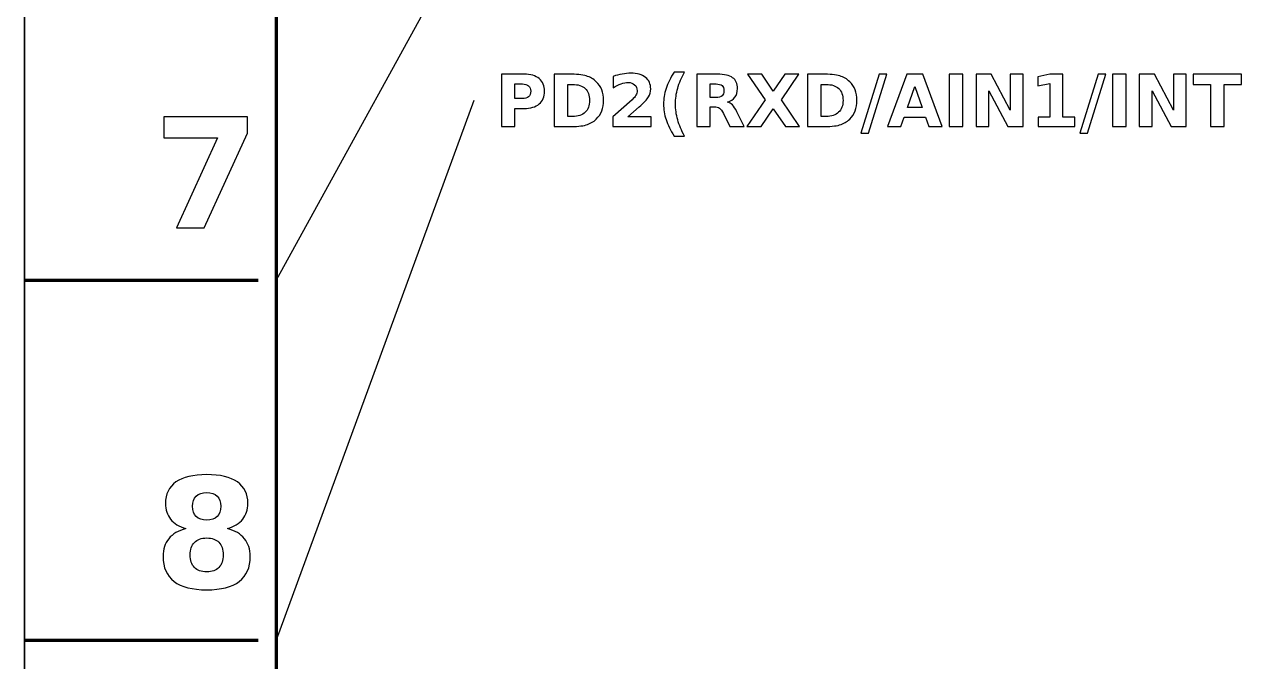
# Model space of a CAD drawing. Header units: centimetres. Extents: x -16.5 to -4.5, y -20.9 to -8.8.
# Drawn here: x -16.5 to -13.107, y -18.41 to -16.639 of the extents above; entities that cross this region are included whole.
import ezdxf

# ---------------------------------------------------------------- set-up
doc = ezdxf.new("R2010")
doc.units = ezdxf.units.CM
doc.header["$MEASUREMENT"] = 0
doc.layers.add('Layer 1', color=7, linetype='Continuous')

msp = doc.modelspace()

# ---------------------------------------------------------------- linework, layer by layer
at = {"layer": 'Layer 1', "color": 7, "lineweight": 35}
msp.add_open_spline([(-16.5, -8.85), (-16.5, -8.85), (-4.5, -8.85), (-4.5, -8.85), (-4.5, -8.85), (-4.5, -8.85), (-4.5, -20.85), (-4.5, -20.85), (-4.5, -20.85), (-4.5, -20.85), (-16.5, -20.85), (-16.5, -20.85), (-16.5, -20.85), (-16.5, -20.85), (-16.5, -8.85), (-16.5, -8.85)], degree=3, knots=[0, 0, 0, 0, 0.25, 0.25, 0.25, 0.25, 0.5, 0.5, 0.5, 0.5, 0.75, 0.75, 0.75, 0.75, 1, 1, 1, 1], dxfattribs=at)
at = {"layer": 'Layer 1', "color": 250, "lineweight": 100}
msp.add_open_spline([(-15.8, -9.55), (-15.8, -9.55), (-5.2, -9.55), (-5.2, -9.55), (-5.2, -9.55), (-5.2, -9.55), (-5.2, -20.15), (-5.2, -20.15), (-5.2, -20.15), (-5.2, -20.15), (-15.8, -20.15), (-15.8, -20.15), (-15.8, -20.15), (-15.8, -20.15), (-15.8, -9.55), (-15.8, -9.55)], degree=3, knots=[0, 0, 0, 0, 0.25, 0.25, 0.25, 0.25, 0.5, 0.5, 0.5, 0.5, 0.75, 0.75, 0.75, 0.75, 1, 1, 1, 1], dxfattribs=at)
at = {"layer": 'Layer 1', "color": 250, "lineweight": 25}
for points in [[(-15.25, -16.34999), (-15.25, -16.34999), (-15.80001, -17.35001), (-15.80001, -17.35001)], [(-15.25, -16.84999), (-15.25, -16.84999), (-15.80001, -18.35001), (-15.80001, -18.35001)]]:
    msp.add_open_spline(points, degree=3, dxfattribs=at)
at = {"layer": 'Layer 1', "color": 250}
for points, knots in [([(-15.17348, -16.777), (-15.17348, -16.777), (-15.11108, -16.777), (-15.11108, -16.777), (-15.11108, -16.777), (-15.09252, -16.777), (-15.07828, -16.78113), (-15.06835, -16.78937), (-15.06835, -16.78937), (-15.05842, -16.7976), (-15.05345, -16.80933), (-15.05345, -16.82457), (-15.05345, -16.82457), (-15.05345, -16.83983), (-15.05842, -16.8516), (-15.06835, -16.85983), (-15.06835, -16.85983), (-15.07828, -16.86807), (-15.09252, -16.8722), (-15.11108, -16.8722), (-15.11108, -16.8722), (-15.11108, -16.8722), (-15.13588, -16.8722), (-15.13588, -16.8722), (-15.13588, -16.8722), (-15.13588, -16.8722), (-15.13588, -16.9228), (-15.13588, -16.9228), (-15.13588, -16.9228), (-15.13588, -16.9228), (-15.17348, -16.9228), (-15.17348, -16.9228), (-15.17348, -16.9228), (-15.17348, -16.9228), (-15.17348, -16.777), (-15.17348, -16.777)], [0, 0, 0, 0, 0.1111111, 0.1111111, 0.1111111, 0.1111111, 0.2222222, 0.2222222, 0.2222222, 0.2222222, 0.3333333, 0.3333333, 0.3333333, 0.3333333, 0.4444444, 0.4444444, 0.4444444, 0.4444444, 0.5555556, 0.5555556, 0.5555556, 0.5555556, 0.6666667, 0.6666667, 0.6666667, 0.6666667, 0.7777778, 0.7777778, 0.7777778, 0.7777778, 0.8888889, 0.8888889, 0.8888889, 0.8888889, 1, 1, 1, 1]), ([(-15.02691, -16.777), (-15.02691, -16.777), (-14.98725, -16.777), (-14.98725, -16.777), (-14.98725, -16.777), (-14.96511, -16.777), (-14.94865, -16.77857), (-14.93781, -16.78173), (-14.93781, -16.78173), (-14.92698, -16.7849), (-14.91768, -16.79023), (-14.90991, -16.7978), (-14.90991, -16.7978), (-14.90308, -16.80437), (-14.89801, -16.81197), (-14.89468, -16.82057), (-14.89468, -16.82057), (-14.89138, -16.82913), (-14.88971, -16.83887), (-14.88971, -16.84977), (-14.88971, -16.84977), (-14.88971, -16.86077), (-14.89138, -16.87057), (-14.89468, -16.8792), (-14.89468, -16.8792), (-14.89801, -16.88783), (-14.90308, -16.89543), (-14.90991, -16.902), (-14.90991, -16.902), (-14.91775, -16.90957), (-14.92711, -16.9149), (-14.93805, -16.91807), (-14.93805, -16.91807), (-14.94898, -16.92123), (-14.96538, -16.9228), (-14.98725, -16.9228), (-14.98725, -16.9228), (-14.98725, -16.9228), (-15.02691, -16.9228), (-15.02691, -16.9228), (-15.02691, -16.9228), (-15.02691, -16.9228), (-15.02691, -16.777), (-15.02691, -16.777)], [0, 0, 0, 0, 0.0909091, 0.0909091, 0.0909091, 0.0909091, 0.1818182, 0.1818182, 0.1818182, 0.1818182, 0.2727273, 0.2727273, 0.2727273, 0.2727273, 0.3636364, 0.3636364, 0.3636364, 0.3636364, 0.4545455, 0.4545455, 0.4545455, 0.4545455, 0.5454545, 0.5454545, 0.5454545, 0.5454545, 0.6363636, 0.6363636, 0.6363636, 0.6363636, 0.7272727, 0.7272727, 0.7272727, 0.7272727, 0.8181818, 0.8181818, 0.8181818, 0.8181818, 0.9090909, 0.9090909, 0.9090909, 0.9090909, 1, 1, 1, 1]), ([(-14.82165, -16.89517), (-14.82165, -16.89517), (-14.75748, -16.89517), (-14.75748, -16.89517), (-14.75748, -16.89517), (-14.75748, -16.89517), (-14.75748, -16.9228), (-14.75748, -16.9228), (-14.75748, -16.9228), (-14.75748, -16.9228), (-14.86345, -16.9228), (-14.86345, -16.9228), (-14.86345, -16.9228), (-14.86345, -16.9228), (-14.86345, -16.89517), (-14.86345, -16.89517), (-14.86345, -16.89517), (-14.86345, -16.89517), (-14.81021, -16.8482), (-14.81021, -16.8482), (-14.81021, -16.8482), (-14.80545, -16.8439), (-14.80195, -16.8397), (-14.79968, -16.8356), (-14.79968, -16.8356), (-14.79738, -16.8315), (-14.79625, -16.82723), (-14.79625, -16.8228), (-14.79625, -16.8228), (-14.79625, -16.81597), (-14.79855, -16.81047), (-14.80315, -16.8063), (-14.80315, -16.8063), (-14.80771, -16.80213), (-14.81381, -16.80007), (-14.82145, -16.80007), (-14.82145, -16.80007), (-14.82731, -16.80007), (-14.83371, -16.80133), (-14.84068, -16.80383), (-14.84068, -16.80383), (-14.84765, -16.80633), (-14.85511, -16.81007), (-14.86305, -16.815), (-14.86305, -16.815), (-14.86305, -16.815), (-14.86305, -16.78297), (-14.86305, -16.78297), (-14.86305, -16.78297), (-14.85458, -16.78017), (-14.84621, -16.77803), (-14.83795, -16.77657), (-14.83795, -16.77657), (-14.82968, -16.7751), (-14.82158, -16.77437), (-14.81361, -16.77437), (-14.81361, -16.77437), (-14.79618, -16.77437), (-14.78261, -16.7782), (-14.77295, -16.7859), (-14.77295, -16.7859), (-14.76328, -16.79357), (-14.75845, -16.80427), (-14.75845, -16.81803), (-14.75845, -16.81803), (-14.75845, -16.82597), (-14.76051, -16.83337), (-14.76461, -16.84023), (-14.76461, -16.84023), (-14.76871, -16.8471), (-14.77735, -16.8563), (-14.79048, -16.86783), (-14.79048, -16.86783), (-14.79048, -16.86783), (-14.82165, -16.89517), (-14.82165, -16.89517)], [0, 0, 0, 0, 0.0526316, 0.0526316, 0.0526316, 0.0526316, 0.1052632, 0.1052632, 0.1052632, 0.1052632, 0.1578947, 0.1578947, 0.1578947, 0.1578947, 0.2105263, 0.2105263, 0.2105263, 0.2105263, 0.2631579, 0.2631579, 0.2631579, 0.2631579, 0.3157895, 0.3157895, 0.3157895, 0.3157895, 0.3684211, 0.3684211, 0.3684211, 0.3684211, 0.4210526, 0.4210526, 0.4210526, 0.4210526, 0.4736842, 0.4736842, 0.4736842, 0.4736842, 0.5263158, 0.5263158, 0.5263158, 0.5263158, 0.5789474, 0.5789474, 0.5789474, 0.5789474, 0.6315789, 0.6315789, 0.6315789, 0.6315789, 0.6842105, 0.6842105, 0.6842105, 0.6842105, 0.7368421, 0.7368421, 0.7368421, 0.7368421, 0.7894737, 0.7894737, 0.7894737, 0.7894737, 0.8421053, 0.8421053, 0.8421053, 0.8421053, 0.8947368, 0.8947368, 0.8947368, 0.8947368, 0.9473684, 0.9473684, 0.9473684, 0.9473684, 1, 1, 1, 1]), ([(-14.66471, -16.94917), (-14.66471, -16.94917), (-14.69371, -16.94917), (-14.69371, -16.94917), (-14.69371, -16.94917), (-14.70368, -16.9331), (-14.71104, -16.9178), (-14.71578, -16.9033), (-14.71578, -16.9033), (-14.72054, -16.88883), (-14.72291, -16.87447), (-14.72291, -16.8602), (-14.72291, -16.8602), (-14.72291, -16.84593), (-14.72051, -16.8315), (-14.71574, -16.8169), (-14.71574, -16.8169), (-14.71094, -16.80227), (-14.70361, -16.787), (-14.69371, -16.77103), (-14.69371, -16.77103), (-14.69371, -16.77103), (-14.66471, -16.77103), (-14.66471, -16.77103), (-14.66471, -16.77103), (-14.67304, -16.78647), (-14.67928, -16.80157), (-14.68344, -16.8163), (-14.68344, -16.8163), (-14.68761, -16.83103), (-14.68971, -16.8456), (-14.68971, -16.86), (-14.68971, -16.86), (-14.68971, -16.8744), (-14.68764, -16.88897), (-14.68351, -16.90377), (-14.68351, -16.90377), (-14.67938, -16.91853), (-14.67311, -16.93367), (-14.66471, -16.94917)], [0, 0, 0, 0, 0.1, 0.1, 0.1, 0.1, 0.2, 0.2, 0.2, 0.2, 0.3, 0.3, 0.3, 0.3, 0.4, 0.4, 0.4, 0.4, 0.5, 0.5, 0.5, 0.5, 0.6, 0.6, 0.6, 0.6, 0.7, 0.7, 0.7, 0.7, 0.8, 0.8, 0.8, 0.8, 0.9, 0.9, 0.9, 0.9, 1, 1, 1, 1]), ([(-14.59274, -16.86763), (-14.59274, -16.86763), (-14.59274, -16.9228), (-14.59274, -16.9228), (-14.59274, -16.9228), (-14.59274, -16.9228), (-14.63034, -16.9228), (-14.63034, -16.9228), (-14.63034, -16.9228), (-14.63034, -16.9228), (-14.63034, -16.777), (-14.63034, -16.777), (-14.63034, -16.777), (-14.63034, -16.777), (-14.57291, -16.777), (-14.57291, -16.777), (-14.57291, -16.777), (-14.55371, -16.777), (-14.53961, -16.78023), (-14.53068, -16.78667), (-14.53068, -16.78667), (-14.52171, -16.7931), (-14.51724, -16.8033), (-14.51724, -16.81723), (-14.51724, -16.81723), (-14.51724, -16.82687), (-14.51958, -16.8348), (-14.52421, -16.84097), (-14.52421, -16.84097), (-14.52888, -16.84717), (-14.53591, -16.85173), (-14.54528, -16.85463), (-14.54528, -16.85463), (-14.54014, -16.85583), (-14.53551, -16.85847), (-14.53144, -16.8626), (-14.53144, -16.8626), (-14.52738, -16.86673), (-14.52328, -16.873), (-14.51911, -16.8814), (-14.51911, -16.8814), (-14.51911, -16.8814), (-14.49868, -16.9228), (-14.49868, -16.9228), (-14.49868, -16.9228), (-14.49868, -16.9228), (-14.53874, -16.9228), (-14.53874, -16.9228), (-14.53874, -16.9228), (-14.53874, -16.9228), (-14.55651, -16.88657), (-14.55651, -16.88657), (-14.55651, -16.88657), (-14.56008, -16.8793), (-14.56371, -16.8743), (-14.56741, -16.87163), (-14.56741, -16.87163), (-14.57108, -16.86897), (-14.57598, -16.86763), (-14.58211, -16.86763), (-14.58211, -16.86763), (-14.58211, -16.86763), (-14.59274, -16.86763), (-14.59274, -16.86763)], [0, 0, 0, 0, 0.0625, 0.0625, 0.0625, 0.0625, 0.125, 0.125, 0.125, 0.125, 0.1875, 0.1875, 0.1875, 0.1875, 0.25, 0.25, 0.25, 0.25, 0.3125, 0.3125, 0.3125, 0.3125, 0.375, 0.375, 0.375, 0.375, 0.4375, 0.4375, 0.4375, 0.4375, 0.5, 0.5, 0.5, 0.5, 0.5625, 0.5625, 0.5625, 0.5625, 0.625, 0.625, 0.625, 0.625, 0.6875, 0.6875, 0.6875, 0.6875, 0.75, 0.75, 0.75, 0.75, 0.8125, 0.8125, 0.8125, 0.8125, 0.875, 0.875, 0.875, 0.875, 0.9375, 0.9375, 0.9375, 0.9375, 1, 1, 1, 1]), ([(-14.39511, -16.8484), (-14.39511, -16.8484), (-14.34451, -16.9228), (-14.34451, -16.9228), (-14.34451, -16.9228), (-14.34451, -16.9228), (-14.38368, -16.9228), (-14.38368, -16.9228), (-14.38368, -16.9228), (-14.38368, -16.9228), (-14.41774, -16.873), (-14.41774, -16.873), (-14.41774, -16.873), (-14.41774, -16.873), (-14.45154, -16.9228), (-14.45154, -16.9228), (-14.45154, -16.9228), (-14.45154, -16.9228), (-14.49091, -16.9228), (-14.49091, -16.9228), (-14.49091, -16.9228), (-14.49091, -16.9228), (-14.44031, -16.8484), (-14.44031, -16.8484), (-14.44031, -16.8484), (-14.44031, -16.8484), (-14.48894, -16.777), (-14.48894, -16.777), (-14.48894, -16.777), (-14.48894, -16.777), (-14.44968, -16.777), (-14.44968, -16.777), (-14.44968, -16.777), (-14.44968, -16.777), (-14.41774, -16.82397), (-14.41774, -16.82397), (-14.41774, -16.82397), (-14.41774, -16.82397), (-14.38591, -16.777), (-14.38591, -16.777), (-14.38591, -16.777), (-14.38591, -16.777), (-14.34648, -16.777), (-14.34648, -16.777), (-14.34648, -16.777), (-14.34648, -16.777), (-14.39511, -16.8484), (-14.39511, -16.8484)], [0, 0, 0, 0, 0.0833333, 0.0833333, 0.0833333, 0.0833333, 0.1666667, 0.1666667, 0.1666667, 0.1666667, 0.25, 0.25, 0.25, 0.25, 0.3333333, 0.3333333, 0.3333333, 0.3333333, 0.4166667, 0.4166667, 0.4166667, 0.4166667, 0.5, 0.5, 0.5, 0.5, 0.5833333, 0.5833333, 0.5833333, 0.5833333, 0.6666667, 0.6666667, 0.6666667, 0.6666667, 0.75, 0.75, 0.75, 0.75, 0.8333333, 0.8333333, 0.8333333, 0.8333333, 0.9166667, 0.9166667, 0.9166667, 0.9166667, 1, 1, 1, 1]), ([(-14.32214, -16.777), (-14.32214, -16.777), (-14.28248, -16.777), (-14.28248, -16.777), (-14.28248, -16.777), (-14.26034, -16.777), (-14.24388, -16.77857), (-14.23304, -16.78173), (-14.23304, -16.78173), (-14.22221, -16.7849), (-14.21291, -16.79023), (-14.20514, -16.7978), (-14.20514, -16.7978), (-14.19831, -16.80437), (-14.19324, -16.81197), (-14.18991, -16.82057), (-14.18991, -16.82057), (-14.18661, -16.82913), (-14.18494, -16.83887), (-14.18494, -16.84977), (-14.18494, -16.84977), (-14.18494, -16.86077), (-14.18661, -16.87057), (-14.18991, -16.8792), (-14.18991, -16.8792), (-14.19324, -16.88783), (-14.19831, -16.89543), (-14.20514, -16.902), (-14.20514, -16.902), (-14.21298, -16.90957), (-14.22234, -16.9149), (-14.23328, -16.91807), (-14.23328, -16.91807), (-14.24421, -16.92123), (-14.26061, -16.9228), (-14.28248, -16.9228), (-14.28248, -16.9228), (-14.28248, -16.9228), (-14.32214, -16.9228), (-14.32214, -16.9228), (-14.32214, -16.9228), (-14.32214, -16.9228), (-14.32214, -16.777), (-14.32214, -16.777)], [0, 0, 0, 0, 0.0909091, 0.0909091, 0.0909091, 0.0909091, 0.1818182, 0.1818182, 0.1818182, 0.1818182, 0.2727273, 0.2727273, 0.2727273, 0.2727273, 0.3636364, 0.3636364, 0.3636364, 0.3636364, 0.4545455, 0.4545455, 0.4545455, 0.4545455, 0.5454545, 0.5454545, 0.5454545, 0.5454545, 0.6363636, 0.6363636, 0.6363636, 0.6363636, 0.7272727, 0.7272727, 0.7272727, 0.7272727, 0.8181818, 0.8181818, 0.8181818, 0.8181818, 0.9090909, 0.9090909, 0.9090909, 0.9090909, 1, 1, 1, 1]), ([(-14.12314, -16.777), (-14.12314, -16.777), (-14.10148, -16.777), (-14.10148, -16.777), (-14.10148, -16.777), (-14.10148, -16.777), (-14.15294, -16.94137), (-14.15294, -16.94137), (-14.15294, -16.94137), (-14.15294, -16.94137), (-14.17451, -16.94137), (-14.17451, -16.94137), (-14.17451, -16.94137), (-14.17451, -16.94137), (-14.12314, -16.777), (-14.12314, -16.777)], [0, 0, 0, 0, 0.25, 0.25, 0.25, 0.25, 0.5, 0.5, 0.5, 0.5, 0.75, 0.75, 0.75, 0.75, 1, 1, 1, 1]), ([(-13.99465, -16.89627), (-13.99465, -16.89627), (-14.05345, -16.89627), (-14.05345, -16.89627), (-14.05345, -16.89627), (-14.05345, -16.89627), (-14.06271, -16.9228), (-14.06271, -16.9228), (-14.06271, -16.9228), (-14.06271, -16.9228), (-14.10051, -16.9228), (-14.10051, -16.9228), (-14.10051, -16.9228), (-14.10051, -16.9228), (-14.04651, -16.777), (-14.04651, -16.777), (-14.04651, -16.777), (-14.04651, -16.777), (-14.00168, -16.777), (-14.00168, -16.777), (-14.00168, -16.777), (-14.00168, -16.777), (-13.94768, -16.9228), (-13.94768, -16.9228), (-13.94768, -16.9228), (-13.94768, -16.9228), (-13.98548, -16.9228), (-13.98548, -16.9228), (-13.98548, -16.9228), (-13.98548, -16.9228), (-13.99465, -16.89627), (-13.99465, -16.89627)], [0, 0, 0, 0, 0.125, 0.125, 0.125, 0.125, 0.25, 0.25, 0.25, 0.25, 0.375, 0.375, 0.375, 0.375, 0.5, 0.5, 0.5, 0.5, 0.625, 0.625, 0.625, 0.625, 0.75, 0.75, 0.75, 0.75, 0.875, 0.875, 0.875, 0.875, 1, 1, 1, 1]), ([(-13.92831, -16.777), (-13.92831, -16.777), (-13.89071, -16.777), (-13.89071, -16.777), (-13.89071, -16.777), (-13.89071, -16.777), (-13.89071, -16.9228), (-13.89071, -16.9228), (-13.89071, -16.9228), (-13.89071, -16.9228), (-13.92831, -16.9228), (-13.92831, -16.9228), (-13.92831, -16.9228), (-13.92831, -16.9228), (-13.92831, -16.777), (-13.92831, -16.777)], [0, 0, 0, 0, 0.25, 0.25, 0.25, 0.25, 0.5, 0.5, 0.5, 0.5, 0.75, 0.75, 0.75, 0.75, 1, 1, 1, 1]), ([(-13.85391, -16.777), (-13.85391, -16.777), (-13.81191, -16.777), (-13.81191, -16.777), (-13.81191, -16.777), (-13.81191, -16.777), (-13.75888, -16.877), (-13.75888, -16.877), (-13.75888, -16.877), (-13.75888, -16.877), (-13.75888, -16.777), (-13.75888, -16.777), (-13.75888, -16.777), (-13.75888, -16.777), (-13.72325, -16.777), (-13.72325, -16.777), (-13.72325, -16.777), (-13.72325, -16.777), (-13.72325, -16.9228), (-13.72325, -16.9228), (-13.72325, -16.9228), (-13.72325, -16.9228), (-13.76525, -16.9228), (-13.76525, -16.9228), (-13.76525, -16.9228), (-13.76525, -16.9228), (-13.81828, -16.8228), (-13.81828, -16.8228), (-13.81828, -16.8228), (-13.81828, -16.8228), (-13.81828, -16.9228), (-13.81828, -16.9228), (-13.81828, -16.9228), (-13.81828, -16.9228), (-13.85391, -16.9228), (-13.85391, -16.9228), (-13.85391, -16.9228), (-13.85391, -16.9228), (-13.85391, -16.777), (-13.85391, -16.777)], [0, 0, 0, 0, 0.1, 0.1, 0.1, 0.1, 0.2, 0.2, 0.2, 0.2, 0.3, 0.3, 0.3, 0.3, 0.4, 0.4, 0.4, 0.4, 0.5, 0.5, 0.5, 0.5, 0.6, 0.6, 0.6, 0.6, 0.7, 0.7, 0.7, 0.7, 0.8, 0.8, 0.8, 0.8, 0.9, 0.9, 0.9, 0.9, 1, 1, 1, 1]), ([(-13.68148, -16.89683), (-13.68148, -16.89683), (-13.64828, -16.89683), (-13.64828, -16.89683), (-13.64828, -16.89683), (-13.64828, -16.89683), (-13.64828, -16.8026), (-13.64828, -16.8026), (-13.64828, -16.8026), (-13.64828, -16.8026), (-13.68234, -16.80963), (-13.68234, -16.80963), (-13.68234, -16.80963), (-13.68234, -16.80963), (-13.68234, -16.78403), (-13.68234, -16.78403), (-13.68234, -16.78403), (-13.68234, -16.78403), (-13.64848, -16.777), (-13.64848, -16.777), (-13.64848, -16.777), (-13.64848, -16.777), (-13.61274, -16.777), (-13.61274, -16.777), (-13.61274, -16.777), (-13.61274, -16.777), (-13.61274, -16.89683), (-13.61274, -16.89683), (-13.61274, -16.89683), (-13.61274, -16.89683), (-13.57954, -16.89683), (-13.57954, -16.89683), (-13.57954, -16.89683), (-13.57954, -16.89683), (-13.57954, -16.9228), (-13.57954, -16.9228), (-13.57954, -16.9228), (-13.57954, -16.9228), (-13.68148, -16.9228), (-13.68148, -16.9228), (-13.68148, -16.9228), (-13.68148, -16.9228), (-13.68148, -16.89683), (-13.68148, -16.89683)], [0, 0, 0, 0, 0.0909091, 0.0909091, 0.0909091, 0.0909091, 0.1818182, 0.1818182, 0.1818182, 0.1818182, 0.2727273, 0.2727273, 0.2727273, 0.2727273, 0.3636364, 0.3636364, 0.3636364, 0.3636364, 0.4545455, 0.4545455, 0.4545455, 0.4545455, 0.5454545, 0.5454545, 0.5454545, 0.5454545, 0.6363636, 0.6363636, 0.6363636, 0.6363636, 0.7272727, 0.7272727, 0.7272727, 0.7272727, 0.8181818, 0.8181818, 0.8181818, 0.8181818, 0.9090909, 0.9090909, 0.9090909, 0.9090909, 1, 1, 1, 1]), ([(-13.51437, -16.777), (-13.51437, -16.777), (-13.49271, -16.777), (-13.49271, -16.777), (-13.49271, -16.777), (-13.49271, -16.777), (-13.54417, -16.94137), (-13.54417, -16.94137), (-13.54417, -16.94137), (-13.54417, -16.94137), (-13.56574, -16.94137), (-13.56574, -16.94137), (-13.56574, -16.94137), (-13.56574, -16.94137), (-13.51437, -16.777), (-13.51437, -16.777)], [0, 0, 0, 0, 0.25, 0.25, 0.25, 0.25, 0.5, 0.5, 0.5, 0.5, 0.75, 0.75, 0.75, 0.75, 1, 1, 1, 1]), ([(-13.47434, -16.777), (-13.47434, -16.777), (-13.43674, -16.777), (-13.43674, -16.777), (-13.43674, -16.777), (-13.43674, -16.777), (-13.43674, -16.9228), (-13.43674, -16.9228), (-13.43674, -16.9228), (-13.43674, -16.9228), (-13.47434, -16.9228), (-13.47434, -16.9228), (-13.47434, -16.9228), (-13.47434, -16.9228), (-13.47434, -16.777), (-13.47434, -16.777)], [0, 0, 0, 0, 0.25, 0.25, 0.25, 0.25, 0.5, 0.5, 0.5, 0.5, 0.75, 0.75, 0.75, 0.75, 1, 1, 1, 1]), ([(-13.39994, -16.777), (-13.39994, -16.777), (-13.35794, -16.777), (-13.35794, -16.777), (-13.35794, -16.777), (-13.35794, -16.777), (-13.30491, -16.877), (-13.30491, -16.877), (-13.30491, -16.877), (-13.30491, -16.877), (-13.30491, -16.777), (-13.30491, -16.777), (-13.30491, -16.777), (-13.30491, -16.777), (-13.26928, -16.777), (-13.26928, -16.777), (-13.26928, -16.777), (-13.26928, -16.777), (-13.26928, -16.9228), (-13.26928, -16.9228), (-13.26928, -16.9228), (-13.26928, -16.9228), (-13.31128, -16.9228), (-13.31128, -16.9228), (-13.31128, -16.9228), (-13.31128, -16.9228), (-13.36431, -16.8228), (-13.36431, -16.8228), (-13.36431, -16.8228), (-13.36431, -16.8228), (-13.36431, -16.9228), (-13.36431, -16.9228), (-13.36431, -16.9228), (-13.36431, -16.9228), (-13.39994, -16.9228), (-13.39994, -16.9228), (-13.39994, -16.9228), (-13.39994, -16.9228), (-13.39994, -16.777), (-13.39994, -16.777)], [0, 0, 0, 0, 0.1, 0.1, 0.1, 0.1, 0.2, 0.2, 0.2, 0.2, 0.3, 0.3, 0.3, 0.3, 0.4, 0.4, 0.4, 0.4, 0.5, 0.5, 0.5, 0.5, 0.6, 0.6, 0.6, 0.6, 0.7, 0.7, 0.7, 0.7, 0.8, 0.8, 0.8, 0.8, 0.9, 0.9, 0.9, 0.9, 1, 1, 1, 1]), ([(-13.24997, -16.777), (-13.24997, -16.777), (-13.11561, -16.777), (-13.11561, -16.777), (-13.11561, -16.777), (-13.11561, -16.777), (-13.11561, -16.80543), (-13.11561, -16.80543), (-13.11561, -16.80543), (-13.11561, -16.80543), (-13.16394, -16.80543), (-13.16394, -16.80543), (-13.16394, -16.80543), (-13.16394, -16.80543), (-13.16394, -16.9228), (-13.16394, -16.9228), (-13.16394, -16.9228), (-13.16394, -16.9228), (-13.20154, -16.9228), (-13.20154, -16.9228), (-13.20154, -16.9228), (-13.20154, -16.9228), (-13.20154, -16.80543), (-13.20154, -16.80543), (-13.20154, -16.80543), (-13.20154, -16.80543), (-13.24997, -16.80543), (-13.24997, -16.80543), (-13.24997, -16.80543), (-13.24997, -16.80543), (-13.24997, -16.777), (-13.24997, -16.777)], [0, 0, 0, 0, 0.125, 0.125, 0.125, 0.125, 0.25, 0.25, 0.25, 0.25, 0.375, 0.375, 0.375, 0.375, 0.5, 0.5, 0.5, 0.5, 0.625, 0.625, 0.625, 0.625, 0.75, 0.75, 0.75, 0.75, 0.875, 0.875, 0.875, 0.875, 1, 1, 1, 1]), ([(-15.13588, -16.80423), (-15.13588, -16.80423), (-15.13588, -16.84497), (-15.13588, -16.84497), (-15.13588, -16.84497), (-15.13588, -16.84497), (-15.11508, -16.84497), (-15.11508, -16.84497), (-15.11508, -16.84497), (-15.10778, -16.84497), (-15.10215, -16.8432), (-15.09818, -16.83963), (-15.09818, -16.83963), (-15.09422, -16.8361), (-15.09222, -16.83107), (-15.09222, -16.82457), (-15.09222, -16.82457), (-15.09222, -16.81803), (-15.09422, -16.81303), (-15.09818, -16.8095), (-15.09818, -16.8095), (-15.10215, -16.806), (-15.10778, -16.80423), (-15.11508, -16.80423), (-15.11508, -16.80423), (-15.11508, -16.80423), (-15.13588, -16.80423), (-15.13588, -16.80423)], [0, 0, 0, 0, 0.1428571, 0.1428571, 0.1428571, 0.1428571, 0.2857143, 0.2857143, 0.2857143, 0.2857143, 0.4285714, 0.4285714, 0.4285714, 0.4285714, 0.5714286, 0.5714286, 0.5714286, 0.5714286, 0.7142857, 0.7142857, 0.7142857, 0.7142857, 0.8571429, 0.8571429, 0.8571429, 0.8571429, 1, 1, 1, 1]), ([(-14.98931, -16.80543), (-14.98931, -16.80543), (-14.98931, -16.89437), (-14.98931, -16.89437), (-14.98931, -16.89437), (-14.98931, -16.89437), (-14.97585, -16.89437), (-14.97585, -16.89437), (-14.97585, -16.89437), (-14.96048, -16.89437), (-14.94875, -16.89057), (-14.94065, -16.88293), (-14.94065, -16.88293), (-14.93255, -16.87533), (-14.92848, -16.86427), (-14.92848, -16.84977), (-14.92848, -16.84977), (-14.92848, -16.8353), (-14.93251, -16.8243), (-14.94058, -16.81677), (-14.94058, -16.81677), (-14.94865, -16.8092), (-14.96041, -16.80543), (-14.97585, -16.80543), (-14.97585, -16.80543), (-14.97585, -16.80543), (-14.98931, -16.80543), (-14.98931, -16.80543)], [0, 0, 0, 0, 0.1428571, 0.1428571, 0.1428571, 0.1428571, 0.2857143, 0.2857143, 0.2857143, 0.2857143, 0.4285714, 0.4285714, 0.4285714, 0.4285714, 0.5714286, 0.5714286, 0.5714286, 0.5714286, 0.7142857, 0.7142857, 0.7142857, 0.7142857, 0.8571429, 0.8571429, 0.8571429, 0.8571429, 1, 1, 1, 1]), ([(-14.57691, -16.84167), (-14.56904, -16.84167), (-14.56338, -16.8402), (-14.55998, -16.83727), (-14.55998, -16.83727), (-14.55654, -16.83433), (-14.55484, -16.8295), (-14.55484, -16.8228), (-14.55484, -16.8228), (-14.55484, -16.81617), (-14.55654, -16.8114), (-14.55998, -16.80853), (-14.55998, -16.80853), (-14.56338, -16.80567), (-14.56904, -16.80423), (-14.57691, -16.80423), (-14.57691, -16.80423), (-14.57691, -16.80423), (-14.59274, -16.80423), (-14.59274, -16.80423), (-14.59274, -16.80423), (-14.59274, -16.80423), (-14.59274, -16.84167), (-14.59274, -16.84167), (-14.59274, -16.84167), (-14.59274, -16.84167), (-14.57691, -16.84167), (-14.57691, -16.84167)], [0, 0, 0, 0, 0.1428571, 0.1428571, 0.1428571, 0.1428571, 0.2857143, 0.2857143, 0.2857143, 0.2857143, 0.4285714, 0.4285714, 0.4285714, 0.4285714, 0.5714286, 0.5714286, 0.5714286, 0.5714286, 0.7142857, 0.7142857, 0.7142857, 0.7142857, 0.8571429, 0.8571429, 0.8571429, 0.8571429, 1, 1, 1, 1]), ([(-14.28454, -16.80543), (-14.28454, -16.80543), (-14.28454, -16.89437), (-14.28454, -16.89437), (-14.28454, -16.89437), (-14.28454, -16.89437), (-14.27108, -16.89437), (-14.27108, -16.89437), (-14.27108, -16.89437), (-14.25571, -16.89437), (-14.24398, -16.89057), (-14.23588, -16.88293), (-14.23588, -16.88293), (-14.22778, -16.87533), (-14.22371, -16.86427), (-14.22371, -16.84977), (-14.22371, -16.84977), (-14.22371, -16.8353), (-14.22774, -16.8243), (-14.23581, -16.81677), (-14.23581, -16.81677), (-14.24388, -16.8092), (-14.25564, -16.80543), (-14.27108, -16.80543), (-14.27108, -16.80543), (-14.27108, -16.80543), (-14.28454, -16.80543), (-14.28454, -16.80543)], [0, 0, 0, 0, 0.1428571, 0.1428571, 0.1428571, 0.1428571, 0.2857143, 0.2857143, 0.2857143, 0.2857143, 0.4285714, 0.4285714, 0.4285714, 0.4285714, 0.5714286, 0.5714286, 0.5714286, 0.5714286, 0.7142857, 0.7142857, 0.7142857, 0.7142857, 0.8571429, 0.8571429, 0.8571429, 0.8571429, 1, 1, 1, 1]), ([(-14.04408, -16.8692), (-14.04408, -16.8692), (-14.00411, -16.8692), (-14.00411, -16.8692), (-14.00411, -16.8692), (-14.00411, -16.8692), (-14.02405, -16.8112), (-14.02405, -16.8112), (-14.02405, -16.8112), (-14.02405, -16.8112), (-14.04408, -16.8692), (-14.04408, -16.8692)], [0, 0, 0, 0, 0.3333333, 0.3333333, 0.3333333, 0.3333333, 0.6666667, 0.6666667, 0.6666667, 0.6666667, 1, 1, 1, 1]), ([(-16.11207, -16.8957), (-16.11207, -16.8957), (-15.87952, -16.8957), (-15.87952, -16.8957), (-15.87952, -16.8957), (-15.87952, -16.8957), (-15.87952, -16.94058), (-15.87952, -16.94058), (-15.87952, -16.94058), (-15.87952, -16.94058), (-15.99981, -17.20431), (-15.99981, -17.20431), (-15.99981, -17.20431), (-15.99981, -17.20431), (-16.07735, -17.20431), (-16.07735, -17.20431), (-16.07735, -17.20431), (-16.07735, -17.20431), (-15.96341, -16.95419), (-15.96341, -16.95419), (-15.96341, -16.95419), (-15.96341, -16.95419), (-16.11207, -16.95419), (-16.11207, -16.95419), (-16.11207, -16.95419), (-16.11207, -16.95419), (-16.11207, -16.8957), (-16.11207, -16.8957)], [0, 0, 0, 0, 0.1428571, 0.1428571, 0.1428571, 0.1428571, 0.2857143, 0.2857143, 0.2857143, 0.2857143, 0.4285714, 0.4285714, 0.4285714, 0.4285714, 0.5714286, 0.5714286, 0.5714286, 0.5714286, 0.7142857, 0.7142857, 0.7142857, 0.7142857, 0.8571429, 0.8571429, 0.8571429, 0.8571429, 1, 1, 1, 1]), ([(-16.05111, -18.03999), (-16.0698, -18.03434), (-16.08392, -18.02566), (-16.09344, -18.01395), (-16.09344, -18.01395), (-16.10297, -18.00224), (-16.10769, -17.98764), (-16.10769, -17.97014), (-16.10769, -17.97014), (-16.10769, -17.9441), (-16.09796, -17.92421), (-16.07855, -17.91059), (-16.07855, -17.91059), (-16.05915, -17.89697), (-16.03058, -17.89013), (-15.99297, -17.89013), (-15.99297, -17.89013), (-15.95565, -17.89013), (-15.92721, -17.8969), (-15.90781, -17.91052), (-15.90781, -17.91052), (-15.88841, -17.92407), (-15.87867, -17.94396), (-15.87867, -17.97014), (-15.87867, -17.97014), (-15.87867, -17.98764), (-15.88347, -18.00224), (-15.89299, -18.01395), (-15.89299, -18.01395), (-15.90259, -18.02566), (-15.91677, -18.03434), (-15.93547, -18.03999), (-15.93547, -18.03999), (-15.91451, -18.04577), (-15.89871, -18.05516), (-15.88806, -18.06821), (-15.88806, -18.06821), (-15.8774, -18.08119), (-15.87204, -18.09763), (-15.87204, -18.11753), (-15.87204, -18.11753), (-15.87204, -18.14808), (-15.8822, -18.17122), (-15.90252, -18.18681), (-15.90252, -18.18681), (-15.92284, -18.20248), (-15.95304, -18.21031), (-15.99297, -18.21031), (-15.99297, -18.21031), (-16.03312, -18.21031), (-16.06338, -18.20248), (-16.08385, -18.18681), (-16.08385, -18.18681), (-16.10431, -18.17122), (-16.11454, -18.14808), (-16.11454, -18.11753), (-16.11454, -18.11753), (-16.11454, -18.09763), (-16.10917, -18.08119), (-16.09852, -18.06821), (-16.09852, -18.06821), (-16.08787, -18.05516), (-16.07206, -18.04577), (-16.05111, -18.03999)], [0, 0, 0, 0, 0.0625, 0.0625, 0.0625, 0.0625, 0.125, 0.125, 0.125, 0.125, 0.1875, 0.1875, 0.1875, 0.1875, 0.25, 0.25, 0.25, 0.25, 0.3125, 0.3125, 0.3125, 0.3125, 0.375, 0.375, 0.375, 0.375, 0.4375, 0.4375, 0.4375, 0.4375, 0.5, 0.5, 0.5, 0.5, 0.5625, 0.5625, 0.5625, 0.5625, 0.625, 0.625, 0.625, 0.625, 0.6875, 0.6875, 0.6875, 0.6875, 0.75, 0.75, 0.75, 0.75, 0.8125, 0.8125, 0.8125, 0.8125, 0.875, 0.875, 0.875, 0.875, 0.9375, 0.9375, 0.9375, 0.9375, 1, 1, 1, 1]), ([(-16.03248, -17.97818), (-16.03248, -17.99046), (-16.02909, -17.99991), (-16.02225, -18.00647), (-16.02225, -18.00647), (-16.01541, -18.01311), (-16.00567, -18.01642), (-15.99297, -18.01642), (-15.99297, -18.01642), (-15.98055, -18.01642), (-15.97096, -18.01311), (-15.96425, -18.00647), (-15.96425, -18.00647), (-15.95748, -17.99991), (-15.95409, -17.99046), (-15.95409, -17.97818), (-15.95409, -17.97818), (-15.95409, -17.9659), (-15.95748, -17.95652), (-15.96425, -17.94996), (-15.96425, -17.94996), (-15.97096, -17.9434), (-15.98055, -17.94015), (-15.99297, -17.94015), (-15.99297, -17.94015), (-16.00567, -17.94015), (-16.01541, -17.94347), (-16.02225, -17.9501), (-16.02225, -17.9501), (-16.02909, -17.95666), (-16.03248, -17.96605), (-16.03248, -17.97818)], [0, 0, 0, 0, 0.125, 0.125, 0.125, 0.125, 0.25, 0.25, 0.25, 0.25, 0.375, 0.375, 0.375, 0.375, 0.5, 0.5, 0.5, 0.5, 0.625, 0.625, 0.625, 0.625, 0.75, 0.75, 0.75, 0.75, 0.875, 0.875, 0.875, 0.875, 1, 1, 1, 1]), ([(-15.99297, -18.06623), (-16.00786, -18.06623), (-16.01936, -18.07033), (-16.02733, -18.07844), (-16.02733, -18.07844), (-16.0353, -18.08655), (-16.03933, -18.0982), (-16.03933, -18.11336), (-16.03933, -18.11336), (-16.03933, -18.12853), (-16.0353, -18.1401), (-16.02733, -18.14822), (-16.02733, -18.14822), (-16.01936, -18.15626), (-16.00786, -18.16028), (-15.99297, -18.16028), (-15.99297, -18.16028), (-15.97822, -18.16028), (-15.96694, -18.15626), (-15.95903, -18.14822), (-15.95903, -18.14822), (-15.9512, -18.1401), (-15.94725, -18.12853), (-15.94725, -18.11336), (-15.94725, -18.11336), (-15.94725, -18.09805), (-15.9512, -18.08641), (-15.95903, -18.0783), (-15.95903, -18.0783), (-15.96694, -18.07026), (-15.97822, -18.06623), (-15.99297, -18.06623)], [0, 0, 0, 0, 0.125, 0.125, 0.125, 0.125, 0.25, 0.25, 0.25, 0.25, 0.375, 0.375, 0.375, 0.375, 0.5, 0.5, 0.5, 0.5, 0.625, 0.625, 0.625, 0.625, 0.75, 0.75, 0.75, 0.75, 0.875, 0.875, 0.875, 0.875, 1, 1, 1, 1])]:
    msp.add_open_spline(points, degree=3, knots=knots, dxfattribs=at)
at = {"layer": 'Layer 1', "color": 250, "lineweight": 106}
for points in [[(-16.5, -17.35), (-16.5, -17.35), (-15.85001, -17.34998), (-15.85001, -17.34998)], [(-16.3, -17.35), (-16.3, -17.35), (-15.85001, -17.34998), (-15.85001, -17.34998)], [(-16.5, -18.35), (-16.5, -18.35), (-15.85001, -18.34998), (-15.85001, -18.34998)], [(-16.3, -18.35), (-16.3, -18.35), (-15.85001, -18.34998), (-15.85001, -18.34998)]]:
    msp.add_open_spline(points, degree=3, dxfattribs=at)

doc.saveas('drawing.dxf')
